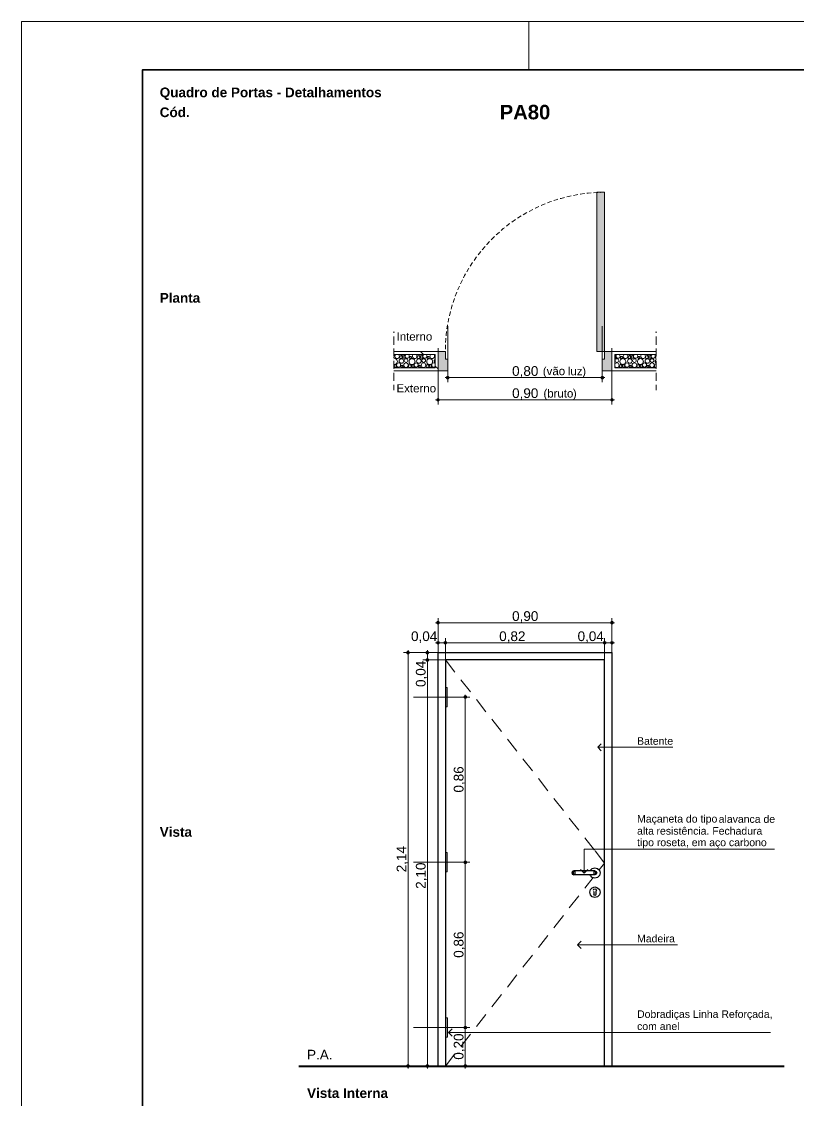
# Paper-space layout 'CAPS I e II_ FL 08.13 DETALHAMENTO DE PORTAS ' of a CAD drawing. Header units: metres. Extents: x 0 to 1400, y 0 to 841.
# Drawn here: x 0 to 160.8, y 617.6 to 841 of the extents above; entities that cross this region are included whole.
import ezdxf
from ezdxf.xclip import XClip

# ---------------------------------------------------------------- set-up
doc = ezdxf.new("R2010")
doc.units = ezdxf.units.M
doc.header["$MEASUREMENT"] = 0
doc.header["$XCLIPFRAME"] = 0
doc.linetypes.add('Achse', pattern=[0.0023, 0, -0.0008, 0.0015, 0])
doc.linetypes.add('Dashed', pattern=[0.0014, 0.0009, -0.0005])
for name, color, linetype, lineweight in [('0_Caneta_No__1', 7, 'Continuous', 35), ('0_Caneta_No__10', 7, 'Continuous', 5), ('0_Caneta_No__241', 7, 'Continuous', 13), ('0_Caneta_No__3', 7, 'Continuous', 25), ('0_Caneta_No__5', 7, 'Continuous', 20), ('0_Caneta_No__7', 7, 'Continuous', 13), ('0_Caneta_No__8', 7, 'Continuous', 9), ('0_Caneta_No__83', 84, 'Continuous', 0), ('0_Caneta_No__99', 7, 'Continuous', 20)]:
    doc.layers.add(name, color=color, linetype=linetype, lineweight=lineweight)
for name, color, linetype, lineweight, true_color in [('0_Caneta_No__25', 7, 'Continuous', 13, 0x982312), ('0_Caneta_No__9', 7, 'Continuous', 9, 0x020202), ('0_Caneta_No__96', 7, 'Continuous', 0, 0xb6b6b6), ('0_Caneta_No__97', 7, 'Continuous', 13, 0x6b6b6b)]:
    doc.layers.add(name, color=color, linetype=linetype, lineweight=lineweight, true_color=true_color)
doc.styles.add('GENERATED_STYLE_1', font='arial.ttf')
doc.styles.add('GENERATED_STYLE_2', font='arial.ttf')
pattern_1 = [(45, (27.6, 827.63), (-35.355, 35.355), []), (135, (27.6, 827.63), (35.355, 35.355), [])]

# ---------------------------------------------------------------- blocks, each defined once
blk = doc.blocks.new('*X2')
at = {"layer": '0_Caneta_No__96', "color": 253, "linetype": 'Continuous', "lineweight": 0, "ltscale": 1000, "true_color": 0xb6b6b6}
for centre, radius in [((123.24, 770.81), 0.384), ((124.48, 770.6), 0.612), ((124.17, 771.45), 0.207), ((125.92, 770.72), 0.477), ((125.82, 771.5), 0.286), ((126.46, 771.53), 0.251), ((126.88, 770.81), 0.384), ((128.12, 770.6), 0.612), ((127.81, 771.45), 0.207), ((129.56, 770.72), 0.477), ((129.46, 771.5), 0.286), ((130.1, 771.53), 0.251), ((130.52, 770.81), 0.384), ((124.02, 769.68), 0.286), ((124.66, 769.71), 0.251), ((125.33, 769.89), 0.426), ((126.01, 769.63), 0.207), ((126.87, 769.87), 0.473), ((127.66, 769.68), 0.286), ((128.3, 769.71), 0.251), ((128.97, 769.89), 0.426), ((129.65, 769.63), 0.207), ((130.51, 769.87), 0.473)]:
    blk.add_circle(centre, radius, dxfattribs=at)
for centre, radius, start, end in [((122.65, 772.42), 0.612, 286.235, 327.5073), ((122.82, 771.53), 0.251, 268.5921, 91.4079), ((123.5, 771.71), 0.426, 116.6345, 63.3655), ((124.08, 772.54), 0.477, 251.8815, 288.1185), ((125.03, 771.69), 0.473, 121.8086, 58.1914), ((126.28, 772.42), 0.612, 212.4927, 327.5073), ((127.13, 771.71), 0.426, 116.6345, 63.3655), ((127.72, 772.54), 0.477, 251.8815, 288.1185), ((128.67, 771.69), 0.473, 121.8086, 58.1914), ((129.92, 772.42), 0.612, 212.4927, 327.5073), ((130.77, 771.71), 0.426, 116.6345, 63.3655), ((131.76, 770.6), 0.612, 129.6425, 230.3575), ((131.36, 772.54), 0.477, 251.8815, 271.3084), ((131.45, 771.45), 0.207, 112.2294, 247.7706), ((123.23, 769.87), 0.473, 208.7777, 151.2223), ((122.68, 768.78), 0.612, 56.6102, 77.3492), ((124.12, 768.9), 0.477, 54.1164, 125.8836), ((125.08, 768.99), 0.384, 51.0614, 128.9386), ((126.32, 768.78), 0.612, 56.6102, 123.3898), ((127.76, 768.9), 0.477, 54.1164, 125.8836), ((128.72, 768.99), 0.384, 51.0614, 128.9386), ((129.96, 768.78), 0.612, 56.6102, 123.3898), ((131.3, 769.68), 0.286, 75.7358, 284.2642), ((131.39, 768.9), 0.477, 93.1462, 125.8836)]:
    blk.add_arc(centre, radius, start, end, dxfattribs=at)
blk = doc.blocks.new('*X3')
at = {"layer": '0_Caneta_No__96', "color": 253, "linetype": 'Continuous', "lineweight": 0, "ltscale": 1000, "true_color": 0xb6b6b6}
for centre, radius in [((78.64, 770.72), 0.477), ((78.54, 771.5), 0.286), ((79.18, 771.53), 0.251), ((79.6, 770.81), 0.384), ((80.84, 770.6), 0.612), ((80.53, 771.45), 0.207), ((82.27, 770.72), 0.477), ((82.18, 771.5), 0.286), ((82.82, 771.53), 0.251), ((83.24, 770.81), 0.384), ((84.48, 770.6), 0.612), ((84.16, 771.45), 0.207), ((77.38, 769.71), 0.251), ((78.05, 769.89), 0.426), ((78.73, 769.63), 0.207), ((79.59, 769.87), 0.473), ((80.38, 769.68), 0.286), ((81.02, 769.71), 0.251), ((81.69, 769.89), 0.426), ((82.36, 769.63), 0.207), ((83.22, 769.87), 0.473), ((84.02, 769.68), 0.286), ((84.65, 769.71), 0.251)]:
    blk.add_circle(centre, radius, dxfattribs=at)
for centre, radius, start, end in [((76.89, 771.45), 0.207, 329.8597, 30.1403), ((77.2, 770.6), 0.612, 257.4026, 102.5974), ((77.75, 771.69), 0.473, 121.8085, 58.1915), ((79, 772.42), 0.612, 212.4927, 327.5073), ((79.85, 771.71), 0.426, 116.6344, 63.3656), ((80.44, 772.54), 0.477, 251.8815, 288.1185), ((81.39, 771.69), 0.473, 121.8085, 58.1915), ((82.64, 772.42), 0.612, 212.4927, 327.5073), ((83.49, 771.71), 0.426, 116.6344, 63.3656), ((84.07, 772.54), 0.477, 251.8815, 288.1185), ((85.02, 771.69), 0.473, 121.8085, 58.1915), ((85.91, 770.72), 0.477, 128.0062, 231.9938), ((85.82, 771.5), 0.286, 133.5928, 226.4072), ((76.84, 768.9), 0.477, 54.1165, 61.0598), ((77.8, 768.99), 0.384, 51.0614, 128.9386), ((79.04, 768.78), 0.612, 56.6103, 123.3897), ((80.47, 768.9), 0.477, 54.1165, 125.8835), ((81.44, 768.99), 0.384, 51.0614, 128.9386), ((82.68, 768.78), 0.612, 56.6103, 123.3897), ((84.11, 768.9), 0.477, 54.1165, 125.8835), ((85.07, 768.99), 0.384, 51.0614, 128.9386), ((85.33, 769.89), 0.426, 46.8769, 313.1231)]:
    blk.add_arc(centre, radius, start, end, dxfattribs=at)
blk = doc.blocks.new('Drawing_1_1', base_point=(27.6, 827.63))
at = {"linetype": 'Continuous', "lineweight": 0, "ltscale": 1000, "true_color": 0xffffff}
for points in [[(120.7, 805.65), (119.1, 805.65), (119.1, 772.69), (120.7, 772.69)], [(88.22, 768.69), (88.22, 771.09), (87.74, 771.09), (87.74, 772.69), (86.22, 772.69), (86.22, 768.69)], [(122.22, 768.69), (122.22, 772.69), (120.7, 772.69), (120.7, 771.09), (120.22, 771.09), (120.22, 768.69)], [(88.14, 703.14), (87.74, 703.14), (87.74, 699.14), (88.14, 699.14)], [(88.14, 668.94), (87.74, 668.94), (87.74, 664.94), (88.14, 664.94)], [(88.17, 634.74), (87.77, 634.74), (87.77, 630.74), (88.17, 630.74)]]:
    blk.add_hatch(color=7, dxfattribs=at).paths.add_polyline_path(points)
at = {"layer": '0_Caneta_No__25', "linetype": 'Continuous', "lineweight": 13, "ltscale": 1000, "true_color": 0x982312}
for points in [[(87.97, 767.29), (87.99, 767.19), (88.04, 767.11), (88.12, 767.05), (88.22, 767.04), (88.31, 767.05), (88.39, 767.11), (88.45, 767.19), (88.47, 767.29), (88.45, 767.38), (88.39, 767.46), (88.31, 767.52), (88.22, 767.54), (88.12, 767.52), (88.04, 767.46), (87.99, 767.38)], [(119.97, 767.29), (119.99, 767.19), (120.04, 767.11), (120.12, 767.05), (120.22, 767.04), (120.31, 767.05), (120.39, 767.11), (120.45, 767.19), (120.47, 767.29), (120.45, 767.38), (120.39, 767.46), (120.31, 767.52), (120.22, 767.54), (120.12, 767.52), (120.04, 767.46), (119.99, 767.38)], [(85.97, 762.69), (85.99, 762.59), (86.04, 762.51), (86.12, 762.46), (86.22, 762.44), (86.31, 762.46), (86.39, 762.51), (86.45, 762.59), (86.47, 762.69), (86.45, 762.78), (86.39, 762.87), (86.31, 762.92), (86.22, 762.94), (86.12, 762.92), (86.04, 762.87), (85.99, 762.78)], [(121.97, 762.69), (121.99, 762.59), (122.04, 762.51), (122.12, 762.46), (122.22, 762.44), (122.31, 762.46), (122.39, 762.51), (122.45, 762.59), (122.47, 762.69), (122.45, 762.78), (122.39, 762.87), (122.31, 762.92), (122.22, 762.94), (122.12, 762.92), (122.04, 762.87), (121.99, 762.78)], [(85.97, 716.54), (85.99, 716.44), (86.04, 716.36), (86.12, 716.31), (86.22, 716.29), (86.31, 716.31), (86.39, 716.36), (86.45, 716.44), (86.47, 716.54), (86.45, 716.63), (86.39, 716.72), (86.31, 716.77), (86.22, 716.79), (86.12, 716.77), (86.04, 716.72), (85.99, 716.63)], [(121.97, 716.54), (121.99, 716.44), (122.04, 716.36), (122.12, 716.31), (122.22, 716.29), (122.31, 716.31), (122.39, 716.36), (122.45, 716.44), (122.47, 716.54), (122.45, 716.63), (122.39, 716.72), (122.31, 716.77), (122.22, 716.79), (122.12, 716.77), (122.04, 716.72), (121.99, 716.63)], [(85.97, 712.38), (85.99, 712.28), (86.04, 712.2), (86.12, 712.14), (86.22, 712.13), (86.31, 712.14), (86.39, 712.2), (86.45, 712.28), (86.47, 712.38), (86.45, 712.47), (86.39, 712.55), (86.31, 712.61), (86.22, 712.63), (86.12, 712.61), (86.04, 712.55), (85.99, 712.47)], [(87.49, 712.38), (87.51, 712.28), (87.56, 712.2), (87.64, 712.14), (87.74, 712.13), (87.83, 712.14), (87.91, 712.2), (87.97, 712.28), (87.99, 712.38), (87.97, 712.47), (87.91, 712.55), (87.83, 712.61), (87.74, 712.63), (87.64, 712.61), (87.56, 712.55), (87.51, 712.47)], [(120.45, 712.38), (120.47, 712.28), (120.52, 712.2), (120.6, 712.14), (120.7, 712.13), (120.79, 712.14), (120.87, 712.2), (120.93, 712.28), (120.95, 712.38), (120.93, 712.47), (120.87, 712.55), (120.79, 712.61), (120.7, 712.63), (120.6, 712.61), (120.52, 712.55), (120.47, 712.47)], [(121.97, 712.38), (121.99, 712.28), (122.04, 712.2), (122.12, 712.14), (122.22, 712.13), (122.31, 712.14), (122.39, 712.2), (122.45, 712.28), (122.47, 712.38), (122.45, 712.47), (122.39, 712.55), (122.31, 712.61), (122.22, 712.63), (122.12, 712.61), (122.04, 712.55), (121.99, 712.47)], [(79.77, 710.34), (79.79, 710.24), (79.84, 710.16), (79.92, 710.11), (80.02, 710.09), (80.11, 710.11), (80.19, 710.16), (80.25, 710.24), (80.27, 710.34), (80.25, 710.43), (80.19, 710.52), (80.11, 710.57), (80.02, 710.59), (79.92, 710.57), (79.84, 710.52), (79.79, 710.43)], [(83.76, 710.34), (83.78, 710.24), (83.83, 710.16), (83.91, 710.11), (84.01, 710.09), (84.1, 710.11), (84.18, 710.16), (84.24, 710.24), (84.26, 710.34), (84.24, 710.43), (84.18, 710.52), (84.1, 710.57), (84.01, 710.59), (83.91, 710.57), (83.83, 710.52), (83.78, 710.43)], [(83.76, 708.82), (83.78, 708.72), (83.83, 708.64), (83.91, 708.59), (84.01, 708.57), (84.1, 708.59), (84.18, 708.64), (84.24, 708.72), (84.26, 708.82), (84.24, 708.91), (84.18, 709), (84.1, 709.05), (84.01, 709.07), (83.91, 709.05), (83.83, 709), (83.78, 708.91)], [(91.6, 701.14), (91.62, 701.04), (91.67, 700.96), (91.75, 700.91), (91.85, 700.89), (91.94, 700.91), (92.02, 700.96), (92.08, 701.04), (92.1, 701.14), (92.08, 701.23), (92.02, 701.32), (91.94, 701.37), (91.85, 701.39), (91.75, 701.37), (91.67, 701.32), (91.62, 701.23)], [(91.6, 666.94), (91.62, 666.84), (91.67, 666.76), (91.75, 666.71), (91.85, 666.69), (91.94, 666.71), (92.02, 666.76), (92.08, 666.84), (92.1, 666.94), (92.08, 667.03), (92.02, 667.12), (91.94, 667.17), (91.85, 667.19), (91.75, 667.17), (91.67, 667.12), (91.62, 667.03)], [(91.6, 632.72), (91.62, 632.62), (91.67, 632.54), (91.75, 632.49), (91.85, 632.47), (91.94, 632.49), (92.02, 632.54), (92.08, 632.62), (92.1, 632.72), (92.08, 632.82), (92.02, 632.9), (91.94, 632.95), (91.85, 632.97), (91.75, 632.95), (91.67, 632.9), (91.62, 632.82)], [(79.77, 624.74), (79.79, 624.64), (79.84, 624.56), (79.92, 624.51), (80.02, 624.49), (80.11, 624.51), (80.19, 624.56), (80.25, 624.64), (80.27, 624.74), (80.25, 624.83), (80.19, 624.92), (80.11, 624.97), (80.02, 624.99), (79.92, 624.97), (79.84, 624.92), (79.79, 624.83)], [(83.76, 624.74), (83.78, 624.64), (83.83, 624.56), (83.91, 624.51), (84.01, 624.49), (84.1, 624.51), (84.18, 624.56), (84.24, 624.64), (84.26, 624.74), (84.24, 624.83), (84.18, 624.92), (84.1, 624.97), (84.01, 624.99), (83.91, 624.97), (83.83, 624.92), (83.78, 624.83)], [(91.6, 624.74), (91.62, 624.64), (91.67, 624.56), (91.75, 624.51), (91.85, 624.49), (91.94, 624.51), (92.02, 624.56), (92.08, 624.64), (92.1, 624.74), (92.08, 624.83), (92.02, 624.92), (91.94, 624.97), (91.85, 624.99), (91.75, 624.97), (91.67, 624.92), (91.62, 624.83)]]:
    blk.add_hatch(color=24, dxfattribs=at).paths.add_polyline_path(points)
at = {"layer": '0_Caneta_No__83', "linetype": 'Continuous', "lineweight": 0, "ltscale": 1000}
h = blk.add_hatch(dxfattribs=at)
h.set_pattern_fill('Placomur_0001', color=84, style=0, pattern_type=2)
h.set_pattern_definition(pattern_1)
h.paths.add_polyline_path([(77.07, 772.69), (77.07, 772.09), (85.62, 772.09), (85.62, 769.29), (77.07, 769.29), (77.07, 768.69), (86.22, 768.69), (86.22, 772.69)])
h = blk.add_hatch(dxfattribs=at)
h.set_pattern_fill('Placomur_0001', color=84, style=0, pattern_type=2)
h.set_pattern_definition(pattern_1)
h.paths.add_polyline_path([(122.22, 772.69), (122.22, 768.69), (131.37, 768.69), (131.37, 769.29), (122.82, 769.29), (122.82, 772.09), (131.37, 772.09), (131.37, 772.69)])
at = {"layer": '0_Caneta_No__1', "color": 7, "linetype": 'Continuous', "lineweight": 40, "ltscale": 1000}
blk.add_line((57.39, 624.74), (157.9, 624.74), dxfattribs=at)
at = {"layer": '0_Caneta_No__10', "color": 7, "linetype": 'Continuous', "lineweight": 5, "ltscale": 1000}
for p, q in [((88.14, 703.14), (87.74, 703.14)), ((87.74, 703.14), (87.74, 699.14)), ((88.14, 699.14), (88.14, 703.14)), ((87.74, 699.14), (88.14, 699.14)), ((88.14, 668.94), (87.74, 668.94)), ((87.74, 668.94), (87.74, 664.94)), ((88.14, 664.94), (88.14, 668.94)), ((87.74, 664.94), (88.14, 664.94)), ((88.17, 634.74), (87.77, 634.74)), ((87.77, 634.74), (87.77, 630.74)), ((88.17, 630.74), (88.17, 634.74)), ((87.77, 630.74), (88.17, 630.74))]:
    blk.add_line(p, q, dxfattribs=at)
at = {"layer": '0_Caneta_No__241', "color": 7, "linetype": 'Achse', "lineweight": 13, "ltscale": 1000}
for p, q in [((77.07, 776.69), (77.07, 764.69)), ((131.37, 776.69), (131.37, 764.69))]:
    blk.add_line(p, q, dxfattribs=at)
at = {"layer": '0_Caneta_No__241', "color": 7, "linetype": 'Continuous', "lineweight": 13, "ltscale": 1000}
for p, q in [((86.22, 772.69), (77.07, 772.69)), ((77.07, 772.09), (85.62, 772.09)), ((85.62, 769.29), (85.62, 772.09)), ((86.22, 768.69), (86.22, 772.69)), ((122.22, 772.69), (131.37, 772.69)), ((122.22, 768.69), (122.22, 772.69)), ((131.37, 772.09), (122.82, 772.09)), ((122.82, 769.29), (122.82, 772.09)), ((77.07, 769.29), (85.62, 769.29)), ((77.07, 768.69), (86.22, 768.69)), ((131.37, 768.69), (122.22, 768.69)), ((131.37, 769.29), (122.82, 769.29)), ((87.74, 708.82), (89.71, 706.3)), ((90.95, 704.73), (92.92, 702.21)), ((94.15, 700.63), (96.13, 698.12)), ((97.36, 696.54), (99.34, 694.02)), ((100.57, 692.45), (102.55, 689.93)), ((103.78, 688.36), (105.75, 685.84)), ((106.99, 684.27), (108.96, 681.75)), ((110.2, 680.17), (112.17, 677.66)), ((113.4, 676.08), (115.38, 673.56)), ((116.61, 671.99), (118.59, 669.47)), ((118.72, 669.3), (120.7, 666.78)), ((119.57, 665.34), (120.7, 666.78)), ((116.61, 661.57), (118.33, 663.76)), ((113.4, 657.48), (115.38, 660)), ((110.2, 653.38), (112.17, 655.9)), ((106.99, 649.29), (108.96, 651.81)), ((103.78, 645.2), (105.75, 647.72)), ((100.57, 641.11), (102.55, 643.63)), ((97.36, 637.02), (99.34, 639.53)), ((94.15, 632.92), (96.13, 635.44)), ((90.95, 628.83), (92.92, 631.35)), ((87.74, 624.74), (89.71, 627.26))]:
    blk.add_line(p, q, dxfattribs=at)
at = {"layer": '0_Caneta_No__25', "color": 24, "linetype": 'Continuous', "lineweight": 13, "ltscale": 1000, "true_color": 0x982312}
for p, q in [((88.22, 767.54), (88.22, 777.97)), ((120.22, 767.54), (120.22, 777.97)), ((86.22, 762.94), (86.22, 773.38)), ((122.22, 762.94), (122.22, 773.38)), ((87.72, 767.29), (87.97, 767.29)), ((88.22, 766.35), (88.22, 767.04)), ((88.47, 767.29), (119.97, 767.29)), ((120.22, 766.35), (120.22, 767.04)), ((120.47, 767.29), (120.72, 767.29)), ((85.72, 762.69), (85.97, 762.69)), ((86.22, 761.75), (86.22, 762.44)), ((86.47, 762.69), (121.97, 762.69)), ((122.22, 761.75), (122.22, 762.44)), ((122.47, 762.69), (122.72, 762.69)), ((86.22, 716.79), (86.22, 717.48)), ((122.22, 716.79), (122.22, 717.48)), ((85.72, 716.54), (85.97, 716.54)), ((86.22, 705.85), (86.22, 716.29)), ((86.47, 716.54), (121.97, 716.54)), ((122.22, 705.85), (122.22, 716.29)), ((122.47, 716.54), (122.72, 716.54)), ((86.22, 712.63), (86.22, 713.31)), ((87.74, 712.63), (87.74, 713.31)), ((120.7, 712.63), (120.7, 713.31)), ((122.22, 712.63), (122.22, 713.31)), ((79.77, 710.34), (79.08, 710.34)), ((80.02, 710.59), (80.02, 710.84)), ((90.71, 710.34), (80.27, 710.34)), ((83.76, 710.34), (83.07, 710.34)), ((84.01, 710.59), (84.01, 710.84)), ((94.69, 710.34), (84.26, 710.34)), ((85.72, 712.38), (85.97, 712.38)), ((86.22, 701.69), (86.22, 712.13)), ((86.47, 712.38), (87.49, 712.38)), ((87.74, 701.69), (87.74, 712.13)), ((87.99, 712.38), (120.45, 712.38)), ((120.7, 701.69), (120.7, 712.13)), ((120.95, 712.38), (121.97, 712.38)), ((122.22, 701.69), (122.22, 712.13)), ((122.47, 712.38), (122.72, 712.38)), ((80.02, 624.99), (80.02, 710.09)), ((83.76, 708.82), (83.07, 708.82)), ((84.01, 709.07), (84.01, 710.09)), ((84.01, 624.99), (84.01, 708.57)), ((94.69, 708.82), (84.26, 708.82)), ((91.85, 701.39), (91.85, 701.64)), ((91.6, 701.14), (81.16, 701.14)), ((91.85, 667.19), (91.85, 700.89)), ((92.78, 701.14), (92.1, 701.14)), ((119.27, 690.74), (120.02, 691.49)), ((119.27, 690.74), (127.33, 690.74)), ((119.27, 690.74), (120.02, 689.99)), ((127.33, 690.74), (134.86, 690.74)), ((116.46, 664.67), (116.46, 669.68)), ((116.46, 669.68), (127.33, 669.68)), ((127.33, 669.68), (155.89, 669.68)), ((91.6, 666.94), (81.16, 666.94)), ((91.85, 632.97), (91.85, 666.69)), ((92.78, 666.94), (92.1, 666.94)), ((116.46, 664.67), (115.71, 665.42)), ((116.46, 664.67), (117.21, 665.42)), ((115.1, 649.84), (115.85, 650.59)), ((115.1, 649.84), (121.9, 649.84)), ((115.1, 649.84), (115.85, 649.09)), ((121.9, 649.84), (127.33, 649.84)), ((127.33, 649.84), (135.8, 649.84)), ((91.6, 632.72), (81.16, 632.72)), ((88.41, 631.68), (89.16, 632.43)), ((91.85, 624.99), (91.85, 632.47)), ((92.78, 632.72), (92.1, 632.72)), ((88.41, 631.68), (91.04, 631.68)), ((88.41, 631.68), (89.16, 630.93)), ((91.04, 631.68), (127.33, 631.68)), ((127.33, 631.68), (155.06, 631.68)), ((79.77, 624.74), (79.08, 624.74)), ((80.02, 624.24), (80.02, 624.49)), ((90.71, 624.74), (80.27, 624.74)), ((91.6, 624.74), (81.16, 624.74)), ((83.76, 624.74), (83.07, 624.74)), ((84.01, 624.24), (84.01, 624.49)), ((94.69, 624.74), (84.26, 624.74)), ((91.85, 624.24), (91.85, 624.49)), ((92.78, 624.74), (92.1, 624.74))]:
    blk.add_line(p, q, dxfattribs=at)
for centre in [(88.22, 767.29), (120.22, 767.29), (86.22, 762.69), (122.22, 762.69), (86.22, 716.54), (122.22, 716.54), (86.22, 712.38), (87.74, 712.38), (120.7, 712.38), (122.22, 712.38), (80.02, 710.34), (84.01, 710.34), (84.01, 708.82), (91.85, 701.14), (91.85, 666.94), (91.85, 632.72), (80.02, 624.74), (84.01, 624.74), (91.85, 624.74)]:
    blk.add_circle(centre, 0.25, dxfattribs=at)
at = {"layer": '0_Caneta_No__3', "color": 7, "linetype": 'Continuous', "lineweight": 30, "ltscale": 1000}
for p, q in [((86.22, 624.74), (86.22, 710.34)), ((86.22, 710.34), (122.22, 710.34)), ((122.22, 710.34), (122.22, 624.74)), ((120.7, 708.82), (87.74, 708.82)), ((87.74, 708.82), (87.74, 624.74)), ((120.7, 624.74), (120.7, 708.82)), ((117.76, 665.28), (118.16, 665.67)), ((118.16, 665.67), (118.7, 665.82)), ((118.7, 665.82), (119.24, 665.67)), ((119.24, 665.67), (119.63, 665.28)), ((114.02, 665.02), (113.9, 664.74)), ((113.9, 664.74), (114.02, 664.46)), ((114.08, 665.02), (113.97, 664.74)), ((113.97, 664.74), (114.08, 664.46)), ((114.3, 665.14), (114.02, 665.02)), ((114.02, 664.46), (114.3, 664.34)), ((114.27, 665.02), (114.19, 664.74)), ((114.19, 664.74), (114.27, 664.46)), ((114.34, 665.14), (114.3, 665.14)), ((114.34, 664.34), (114.3, 664.34)), ((114.47, 665.14), (114.34, 665.14)), ((114.47, 664.34), (114.34, 664.34)), ((114.67, 665.14), (114.47, 665.14)), ((114.67, 664.34), (114.47, 664.34)), ((114.56, 665.02), (114.51, 664.74)), ((114.51, 664.74), (114.56, 664.46)), ((114.9, 665.14), (114.67, 665.14)), ((114.9, 664.34), (114.67, 664.34)), ((118.1, 665.14), (114.9, 665.14)), ((118.1, 664.34), (114.9, 664.34)), ((117.73, 665.14), (117.76, 665.28)), ((117.76, 664.2), (117.73, 664.34)), ((118.16, 663.8), (117.76, 664.2)), ((118.33, 665.14), (118.1, 665.14)), ((118.33, 664.34), (118.1, 664.34)), ((118.7, 663.66), (118.16, 663.8)), ((118.52, 665.14), (118.33, 665.14)), ((118.52, 664.34), (118.33, 664.34)), ((118.44, 665.02), (118.48, 664.74)), ((118.48, 664.74), (118.44, 664.46)), ((118.65, 665.14), (118.52, 665.14)), ((118.65, 664.34), (118.52, 664.34)), ((118.7, 665.14), (118.65, 665.14)), ((118.7, 664.34), (118.65, 664.34)), ((118.7, 665.14), (118.98, 665.02)), ((118.98, 664.46), (118.7, 664.34)), ((119.24, 663.8), (118.7, 663.66)), ((118.73, 665.02), (118.81, 664.74)), ((118.81, 664.74), (118.73, 664.46)), ((118.92, 665.02), (119.03, 664.74)), ((119.03, 664.74), (118.92, 664.46)), ((118.98, 665.02), (119.1, 664.74)), ((119.1, 664.74), (118.98, 664.46)), ((119.63, 664.2), (119.24, 663.8)), ((119.63, 665.28), (119.78, 664.74)), ((119.78, 664.74), (119.63, 664.2)), ((117.62, 660.74), (117.76, 661.28)), ((117.76, 661.28), (118.16, 661.67)), ((118.16, 661.67), (118.7, 661.82)), ((118.4, 661.13), (118.43, 661.2)), ((118.43, 661.2), (118.48, 661.35)), ((118.48, 661.35), (118.7, 661.44)), ((118.7, 661.82), (119.24, 661.67)), ((118.7, 661.44), (118.91, 661.35)), ((118.91, 661.35), (118.97, 661.2)), ((118.97, 661.2), (119, 661.13)), ((119.24, 661.67), (119.63, 661.28)), ((119.63, 661.28), (119.78, 660.74)), ((117.76, 660.2), (117.62, 660.74)), ((118.16, 659.8), (117.76, 660.2)), ((118.7, 659.66), (118.16, 659.8)), ((118.5, 660.85), (118.5, 660.92)), ((118.5, 660.85), (118.5, 660.74)), ((118.5, 660.74), (118.5, 660.62)), ((118.5, 660.62), (118.5, 660.39)), ((118.5, 660.39), (118.5, 660.24)), ((118.56, 660.1), (118.5, 660.24)), ((118.7, 660.04), (118.56, 660.1)), ((118.84, 660.1), (118.7, 660.04)), ((119.24, 659.8), (118.7, 659.66)), ((118.9, 660.24), (118.84, 660.1)), ((119, 661.13), (118.9, 660.92)), ((118.9, 660.92), (118.9, 660.85)), ((118.9, 660.85), (118.9, 660.74)), ((118.9, 660.74), (118.9, 660.62)), ((118.9, 660.62), (118.9, 660.39)), ((118.9, 660.39), (118.9, 660.24)), ((119.63, 660.2), (119.24, 659.8)), ((119.78, 660.74), (119.63, 660.2)), ((87.74, 624.74), (86.22, 624.74)), ((87.74, 624.74), (120.7, 624.74)), ((122.22, 624.74), (120.7, 624.74))]:
    blk.add_line(p, q, dxfattribs=at)
at = {"layer": '0_Caneta_No__9', "color": 18, "linetype": 'Continuous', "lineweight": 9, "ltscale": 1000, "true_color": 0x020202}
for p, q in [((119.1, 772.69), (119.1, 805.65)), ((119.1, 805.65), (120.7, 805.65)), ((120.7, 805.65), (120.7, 772.69)), ((87.74, 772.69), (86.22, 772.69)), ((86.22, 772.69), (86.22, 768.69)), ((87.74, 771.09), (87.74, 772.69)), ((88.22, 771.09), (87.74, 771.09)), ((88.22, 768.69), (88.22, 771.09)), ((120.7, 772.69), (119.1, 772.69)), ((120.7, 771.09), (120.22, 771.09)), ((120.22, 771.09), (120.22, 768.69)), ((122.22, 772.69), (120.7, 772.69)), ((120.7, 772.69), (120.7, 771.09)), ((122.22, 768.69), (122.22, 772.69)), ((86.22, 768.69), (88.22, 768.69)), ((120.22, 768.69), (122.22, 768.69))]:
    blk.add_line(p, q, dxfattribs=at)
at = {"layer": '0_Caneta_No__97', "color": 251, "linetype": 'Dashed', "lineweight": 13, "ltscale": 1000, "true_color": 0x6b6b6b}
blk.add_arc((120.7, 772.69), 32.96, 90, 180, dxfattribs=at)
at = {"color": 64, "linetype": 'Continuous', "lineweight": 0, "ltscale": 1000, "true_color": 0x80aa00}
for name in ['*X3', '*X2']:
    blk.add_blockref(name, (0, 0), dxfattribs=at)
at = {"layer": '0_Caneta_No__1', "color": 7, "linetype": 'Continuous', "lineweight": 40}
for s, insert, char_height, attachment_point, style in [('\\A1;{\\pqc;\\fArial|b1|i0|c0|p0;\\W1.000000;PA80}', (104.22, 822.24), 3, 5, 'GENERATED_STYLE_2'), ('\\A1;{\\pql;\\pt0;\\fArial|b0|i0|c0|p0;\\W1.000000;Dobradiças Linha Reforçada,}', (127.43, 634.25), 1.55, 7, 'GENERATED_STYLE_1'), ('\\A1;{\\pql;\\pt0;\\fArial|b0|i0|c0|p0;\\W1.000000;com anel}', (127.43, 632.19), 1.55, 7, 'GENERATED_STYLE_1')]:
    blk.add_mtext(s, dxfattribs=dict(at, insert=insert, char_height=char_height, attachment_point=attachment_point, style=style))
at = {"layer": '0_Caneta_No__25', "color": 24, "linetype": 'Continuous', "lineweight": 13, "true_color": 0x982312, "attachment_point": 7, "style": 'GENERATED_STYLE_1'}
for s, insert, char_height in [('\\A1;{\\pql;\\pt0;\\fArial|b0|i0|c0|p0;\\W1.000000;Interno}', (77.63, 774.92), 1.7), ('\\A1;{\\pql;\\pt0;\\fArial|b0|i0|c0|p0;\\W1.000000;0,80}', (101.55, 767.28), 2), ('\\A1;{\\pql;\\pt0;\\fArial|b0|i0|c0|p0;\\W1.000000;(vão }', (107.91, 767.28), 1.7), ('\\A1;{\\pql;\\pt0;\\fArial|b0|i0|c0|p0;\\W1.000000;luz}', (113.09, 767.74), 1.7), ('\\A1;{\\pql;\\pt0;\\fArial|b0|i0|c0|p0;\\W1.000000;)}', (116.07, 767.28), 1.7), ('\\A1;{\\pql;\\pt0;\\fArial|b0|i0|c0|p0;\\W1.000000;Externo}', (77.63, 764.2), 1.7), ('\\A1;{\\pql;\\pt0;\\fArial|b0|i0|c0|p0;\\W1.000000;0,90}', (101.55, 762.69), 2), ('\\A1;{\\pql;\\pt0;\\fArial|b0|i0|c0|p0;\\W1.000000;(}', (108.04, 762.68), 1.7), ('\\A1;{\\pql;\\pt0;\\fArial|b0|i0|c0|p0;\\W1.000000;bruto}', (108.82, 763.14), 1.7), ('\\A1;{\\pql;\\pt0;\\fArial|b0|i0|c0|p0;\\W1.000000;)}', (114.13, 762.68), 1.7), ('\\A1;{\\pql;\\pt0;\\fArial|b0|i0|c0|p0;\\W1.000000;0,90}', (101.55, 716.54), 2), ('\\A1;{\\pql;\\pt0;\\fArial|b0|i0|c0|p0;\\W1.000000;0,04}', (80.63, 712.37), 2), ('\\A1;{\\pql;\\pt0;\\fArial|b0|i0|c0|p0;\\W1.000000;0,82}', (98.88, 712.37), 2), ('\\A1;{\\pql;\\pt0;\\fArial|b0|i0|c0|p0;\\W1.000000;0,04}', (115.11, 712.37), 2)]:
    blk.add_mtext(s, dxfattribs=dict(at, insert=insert, char_height=char_height))
at = {"layer": '0_Caneta_No__25', "color": 24, "linetype": 'Continuous', "lineweight": 13, "true_color": 0x982312, "char_height": 2, "attachment_point": 7, "rotation": 90, "style": 'GENERATED_STYLE_1'}
for s, insert in [('\\A1;{\\pql;\\pt0;\\fArial|b0|i0|c0|p0;\\W1.000000;0,04}', (84.01, 703.23)), ('\\A1;{\\pql;\\pt0;\\fArial|b0|i0|c0|p0;\\W1.000000;0,86}', (91.85, 681.37)), ('\\A1;{\\pql;\\pt0;\\fArial|b0|i0|c0|p0;\\W1.000000;2,14}', (80.02, 664.87)), ('\\A1;{\\pql;\\pt0;\\fArial|b0|i0|c0|p0;\\W1.000000;2,10}', (84.01, 661.44)), ('\\A1;{\\pql;\\pt0;\\fArial|b0|i0|c0|p0;\\W1.000000;0,86}', (91.85, 647.16)), ('\\A1;{\\pql;\\pt0;\\fArial|b0|i0|c0|p0;\\W1.000000;0,20}', (91.85, 626.06))]:
    blk.add_mtext(s, dxfattribs=dict(at, insert=insert))
at = {"layer": '0_Caneta_No__5', "color": 7, "linetype": 'Continuous', "lineweight": 20, "char_height": 2}
for s, insert, attachment_point, style in [('\\A1;{\\pql;\\fArial|b1|i0|c0|p0;\\W1.000000;Quadro de Portas - Detalhamentos}', (28.6, 826.05), 4, 'GENERATED_STYLE_2'), ('\\A1;{\\pql;\\fArial|b1|i0|c0|p0;\\W1.000000;Cód.}', (28.6, 822.21), 4, 'GENERATED_STYLE_2'), ('\\A1;{\\pql;\\fArial|b1|i0|c0|p0;\\W1.000000;Planta}', (28.6, 783.78), 4, 'GENERATED_STYLE_2'), ('\\A1;{\\pql;\\fArial|b1|i0|c0|p0;\\W1.000000;Vista }', (28.6, 673.21), 4, 'GENERATED_STYLE_2'), ('\\A1;{\\pql;\\pt0;\\fArial|b0|i0|c0|p0;\\W1.000000;P.A.}', (59.1, 626.11), 7, 'GENERATED_STYLE_1'), ('\\A1;{\\pql;\\pt0;\\fArial|b1|i0|c0|p0;\\W1.000000;Vista Interna}', (59.1, 618.12), 7, 'GENERATED_STYLE_2')]:
    blk.add_mtext(s, dxfattribs=dict(at, insert=insert, attachment_point=attachment_point, style=style))
at = {"layer": '0_Caneta_No__99', "color": 7, "linetype": 'Continuous', "lineweight": 20, "char_height": 1.55, "attachment_point": 7, "style": 'GENERATED_STYLE_1'}
for s, insert in [('\\A1;{\\pql;\\pt0;\\fArial|b0|i0|c0|p0;\\W1.000000;Batente}', (127.43, 691.25)), ('\\A1;{\\pql;\\pt0;\\fArial|b0|i0|c0|p0;\\W1.000000;Maçaneta do tipo}', (127.43, 674.69)), ('\\A1;{\\pql;\\pt0;\\fArial|b0|i0|c0|p0;\\W1.000000; }', (143.74, 675.11)), ('\\A1;{\\pql;\\pt0;\\fArial|b0|i0|c0|p0;\\W1.000000;alavanca de}', (144.33, 675.09)), ('\\A1;{\\pql;\\pt0;\\fArial|b0|i0|c0|p0;\\W1.000000;alta}', (127.43, 672.64)), ('\\A1;{\\pql;\\pt0;\\fArial|b0|i0|c0|p0;\\W1.000000; }', (130.86, 672.67)), ('\\A1;{\\pql;\\pt0;\\fArial|b0|i0|c0|p0;\\W1.000000;resistência. Fechadura}', (131.45, 672.64)), ('\\A1;{\\pql;\\pt0;\\fArial|b0|i0|c0|p0;\\W1.000000;tipo roseta, em aço carbono}', (127.43, 669.8)), ('\\A1;{\\pql;\\pt0;\\fArial|b0|i0|c0|p0;\\W1.000000;Madeira}', (127.43, 650.35)), ('\\A1;{\\pql;\\pt0;\\fArial|b0|i0|c0|p0;\\W1.000000; }', (135.11, 650.38))]:
    blk.add_mtext(s, dxfattribs=dict(at, insert=insert))

psp = doc.layouts.new('CAPS I e II_ FL 08.13 DETALHAMENTO DE PORTAS ')

# ---------------------------------------------------------------- linework, layer by layer
at = {"layer": '0_Caneta_No__1', "color": 7, "linetype": 'Continuous', "lineweight": 35, "ltscale": 1000, "flags": 128}
psp.add_lwpolyline([(1004, 10), (1390, 10), (1390, 305), (1390, 831), (25, 831), (25, 10)], close=True, dxfattribs=at)
at = {"layer": '0_Caneta_No__7', "color": 7, "linetype": 'Continuous', "lineweight": 13, "ltscale": 1000, "flags": 128}
psp.add_lwpolyline([(1400, 0), (1400, 841), (0, 841), (0, 0)], close=True, dxfattribs=at)
at = {"layer": '0_Caneta_No__8', "color": 7, "linetype": 'Continuous', "lineweight": 9, "ltscale": 1000}
psp.add_line((105, 831), (105, 841), dxfattribs=at)

# ---------------------------------------------------------------- block references
at = {"color": 64, "linetype": 'Continuous', "lineweight": 0, "ltscale": 1000, "true_color": 0x80aa00}
ref = psp.add_blockref('Drawing_1_1', (27.6, 827.63), dxfattribs=at)
XClip(ref).set_block_clipping_path([(27.5923725369, 827.6381340294), (27.5923725369, 136.6125430929), (792.8962344417, 136.6125430929), (792.8962344417, 364.0724860526), (1394.3636701186, 364.0724860526), (1394.3636701186, 827.6381340294)])

doc.saveas('drawing.dxf')
